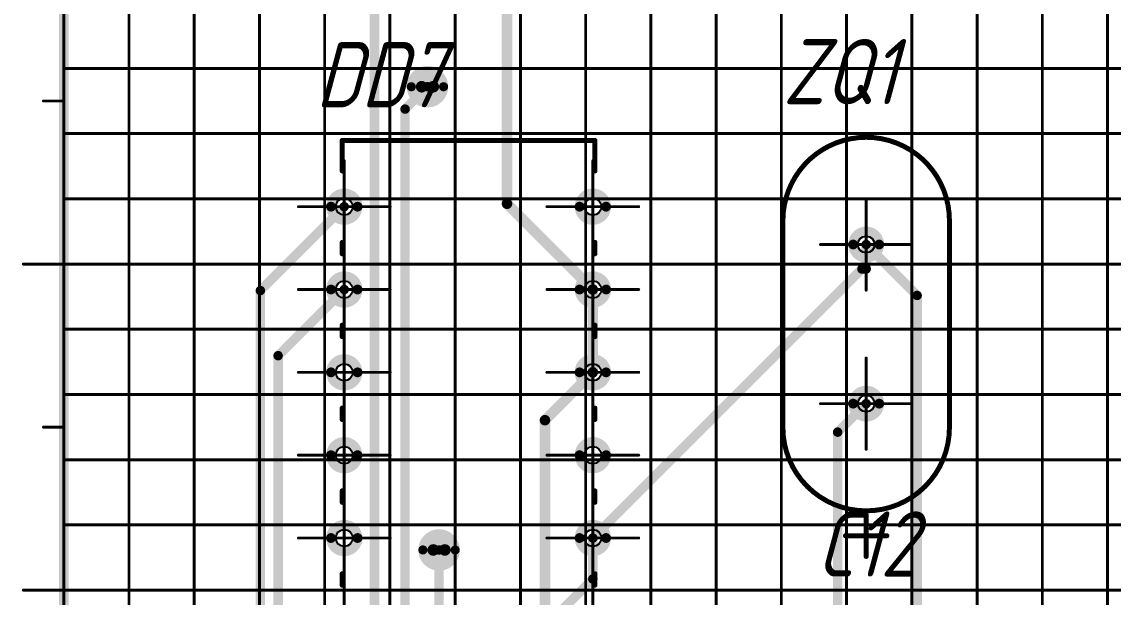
# Model space of a CAD drawing. Header units: millimetres. Extents: x 95 to 923, y 69 to 658.
# Drawn here: x 187.6 to 254.5, y 369.6 to 404.9 of the extents above; entities that cross this region are included whole.
import ezdxf

# ---------------------------------------------------------------- set-up
doc = ezdxf.new("R2010")
doc.units = ezdxf.units.MM
for name, color, linetype in [('Mechanical11', 56, 'Continuous'), ('Mechanical12', 56, 'Continuous'), ('Mechanical7', 56, 'Continuous'), ('Mechanical9', 56, 'Continuous')]:
    doc.layers.add(name, color=color, linetype=linetype)
doc.styles.add('GOST type A', font='', dxfattribs={"height": 0.2})
doc.styles.get('GOST type A').set_extended_font_data('GOST type A', italic=True)

msp = doc.modelspace()

# ---------------------------------------------------------------- linework, layer by layer
at = {"layer": 'Mechanical11', "color": 7}
for p, q in [((206.819, 393.542), (206.859, 393.742)), ((207.342, 393.542), (206.819, 393.542)), ((206.859, 393.742), (206.972, 393.911)), ((206.972, 393.911), (207.142, 394.025)), ((207.142, 394.025), (207.342, 394.065)), ((207.342, 393.542), (207.342, 394.065)), ((207.342, 394.065), (207.542, 394.025)), ((207.342, 394.065), (207.342, 393.542)), ((207.865, 393.542), (207.342, 393.542)), ((207.342, 393.542), (207.865, 393.542)), ((207.342, 393.019), (207.342, 393.542)), ((207.542, 394.025), (207.712, 393.911)), ((207.712, 393.911), (207.825, 393.742)), ((207.825, 393.742), (207.865, 393.542)), ((207.865, 393.542), (207.825, 393.342)), ((222.059, 393.542), (222.099, 393.742)), ((222.582, 393.542), (222.059, 393.542)), ((222.099, 393.742), (222.212, 393.911)), ((222.212, 393.911), (222.382, 394.025)), ((222.382, 394.025), (222.582, 394.065)), ((222.582, 393.542), (222.582, 394.065)), ((222.582, 394.065), (222.782, 394.025)), ((222.582, 394.065), (222.582, 393.542)), ((223.105, 393.542), (222.582, 393.542)), ((222.582, 393.542), (223.105, 393.542)), ((222.582, 393.019), (222.582, 393.542)), ((222.782, 394.025), (222.952, 393.911)), ((222.952, 393.911), (223.065, 393.742)), ((223.065, 393.742), (223.105, 393.542)), ((223.105, 393.542), (223.065, 393.342)), ((207.542, 393.059), (207.342, 393.019)), ((207.712, 393.172), (207.542, 393.059)), ((207.825, 393.342), (207.712, 393.172)), ((222.782, 393.059), (222.582, 393.019)), ((222.952, 393.172), (222.782, 393.059)), ((223.065, 393.342), (222.952, 393.172)), ((238.871, 391.027), (238.832, 391.222)), ((238.832, 391.222), (239.342, 391.222)), ((238.981, 390.861), (238.871, 391.027)), ((239.147, 390.751), (238.981, 390.861)), ((239.342, 391.222), (239.342, 390.712)), ((239.342, 391.222), (239.852, 391.222)), ((239.342, 390.712), (239.342, 391.222)), ((239.702, 390.861), (239.537, 390.751)), ((239.813, 391.027), (239.702, 390.861)), ((239.852, 391.222), (239.813, 391.027)), ((239.342, 390.712), (239.147, 390.751)), ((239.537, 390.751), (239.342, 390.712)), ((206.859, 388.662), (206.972, 388.831)), ((206.972, 388.831), (207.142, 388.945)), ((207.142, 388.945), (207.342, 388.985)), ((207.342, 388.462), (207.342, 388.985)), ((207.342, 388.985), (207.542, 388.945)), ((207.342, 388.985), (207.342, 388.462)), ((207.542, 388.945), (207.712, 388.831)), ((207.712, 388.831), (207.825, 388.662)), ((222.099, 388.662), (222.212, 388.831)), ((222.212, 388.831), (222.382, 388.945)), ((222.382, 388.945), (222.582, 388.985)), ((222.582, 388.462), (222.582, 388.985)), ((222.582, 388.985), (222.782, 388.945)), ((222.582, 388.985), (222.582, 388.462)), ((222.782, 388.945), (222.952, 388.831)), ((222.952, 388.831), (223.065, 388.662)), ((206.819, 388.462), (206.859, 388.662)), ((207.342, 388.462), (206.819, 388.462)), ((207.865, 388.462), (207.342, 388.462)), ((207.342, 388.462), (207.865, 388.462)), ((207.342, 387.939), (207.342, 388.462)), ((207.825, 388.262), (207.712, 388.092)), ((207.825, 388.662), (207.865, 388.462)), ((207.865, 388.462), (207.825, 388.262)), ((222.059, 388.462), (222.099, 388.662)), ((222.582, 388.462), (222.059, 388.462)), ((223.105, 388.462), (222.582, 388.462)), ((222.582, 388.462), (223.105, 388.462)), ((222.582, 387.939), (222.582, 388.462)), ((223.065, 388.262), (222.952, 388.092)), ((223.065, 388.662), (223.105, 388.462)), ((223.105, 388.462), (223.065, 388.262)), ((207.542, 387.979), (207.342, 387.939)), ((207.712, 388.092), (207.542, 387.979)), ((222.782, 387.979), (222.582, 387.939)), ((222.952, 388.092), (222.782, 387.979)), ((206.819, 383.382), (206.859, 383.582)), ((206.859, 383.582), (206.972, 383.751)), ((206.972, 383.751), (207.142, 383.865)), ((207.142, 383.865), (207.342, 383.905)), ((207.342, 383.382), (207.342, 383.905)), ((207.342, 383.905), (207.542, 383.865)), ((207.342, 383.905), (207.342, 383.382)), ((207.542, 383.865), (207.712, 383.751)), ((207.712, 383.751), (207.825, 383.582)), ((207.825, 383.582), (207.865, 383.382)), ((222.059, 383.382), (222.099, 383.582)), ((222.099, 383.582), (222.212, 383.751)), ((222.212, 383.751), (222.382, 383.865)), ((222.382, 383.865), (222.582, 383.905)), ((222.582, 383.382), (222.582, 383.905)), ((222.582, 383.905), (222.782, 383.865)), ((222.582, 383.905), (222.582, 383.382)), ((222.782, 383.865), (222.952, 383.751)), ((222.952, 383.751), (223.065, 383.582)), ((223.065, 383.582), (223.105, 383.382)), ((207.342, 383.382), (206.819, 383.382)), ((207.865, 383.382), (207.342, 383.382)), ((207.342, 383.382), (207.865, 383.382)), ((207.342, 382.859), (207.342, 383.382)), ((207.542, 382.899), (207.342, 382.859)), ((207.712, 383.012), (207.542, 382.899)), ((207.825, 383.182), (207.712, 383.012)), ((207.865, 383.382), (207.825, 383.182)), ((222.582, 383.382), (222.059, 383.382)), ((223.105, 383.382), (222.582, 383.382)), ((222.582, 383.382), (223.105, 383.382)), ((222.582, 382.859), (222.582, 383.382)), ((222.782, 382.899), (222.582, 382.859)), ((222.952, 383.012), (222.782, 382.899)), ((223.065, 383.182), (222.952, 383.012)), ((223.105, 383.382), (223.065, 383.182)), ((238.871, 381.267), (238.832, 381.462)), ((238.832, 381.462), (239.342, 381.462)), ((239.342, 381.462), (239.342, 380.952)), ((239.342, 381.462), (239.852, 381.462)), ((239.342, 380.952), (239.342, 381.462)), ((239.852, 381.462), (239.813, 381.267)), ((238.981, 381.101), (238.871, 381.267)), ((239.147, 380.991), (238.981, 381.101)), ((239.342, 380.952), (239.147, 380.991)), ((239.537, 380.991), (239.342, 380.952)), ((239.702, 381.101), (239.537, 380.991)), ((239.813, 381.267), (239.702, 381.101)), ((206.972, 378.671), (207.142, 378.785)), ((207.142, 378.785), (207.342, 378.825)), ((207.342, 378.302), (207.342, 378.825)), ((207.342, 378.825), (207.542, 378.785)), ((207.342, 378.825), (207.342, 378.302)), ((207.542, 378.785), (207.712, 378.671)), ((222.212, 378.671), (222.382, 378.785)), ((222.382, 378.785), (222.582, 378.825)), ((222.582, 378.302), (222.582, 378.825)), ((222.582, 378.825), (222.782, 378.785)), ((222.582, 378.825), (222.582, 378.302)), ((222.782, 378.785), (222.952, 378.671)), ((206.819, 378.302), (206.859, 378.502)), ((207.342, 378.302), (206.819, 378.302)), ((206.859, 378.502), (206.972, 378.671)), ((207.865, 378.302), (207.342, 378.302)), ((207.342, 378.302), (207.865, 378.302)), ((207.342, 377.779), (207.342, 378.302)), ((207.712, 378.671), (207.825, 378.502)), ((207.825, 378.102), (207.712, 377.932)), ((207.825, 378.502), (207.865, 378.302)), ((207.865, 378.302), (207.825, 378.102)), ((222.059, 378.302), (222.099, 378.502)), ((222.582, 378.302), (222.059, 378.302)), ((222.099, 378.502), (222.212, 378.671)), ((223.105, 378.302), (222.582, 378.302)), ((222.582, 378.302), (223.105, 378.302)), ((222.582, 377.779), (222.582, 378.302)), ((222.952, 378.671), (223.065, 378.502)), ((223.065, 378.102), (222.952, 377.932)), ((223.065, 378.502), (223.105, 378.302)), ((223.105, 378.302), (223.065, 378.102)), ((207.542, 377.819), (207.342, 377.779)), ((207.712, 377.932), (207.542, 377.819)), ((222.782, 377.819), (222.582, 377.779)), ((222.952, 377.932), (222.782, 377.819)), ((206.819, 373.222), (206.859, 373.422)), ((206.859, 373.422), (206.972, 373.591)), ((206.972, 373.591), (207.142, 373.705)), ((207.142, 373.705), (207.342, 373.745)), ((207.342, 373.222), (207.342, 373.745)), ((207.342, 373.745), (207.542, 373.705)), ((207.342, 373.745), (207.342, 373.222)), ((207.542, 373.705), (207.712, 373.591)), ((207.712, 373.591), (207.825, 373.422)), ((207.825, 373.422), (207.865, 373.222)), ((222.059, 373.222), (222.099, 373.422)), ((222.099, 373.422), (222.212, 373.591)), ((222.212, 373.591), (222.382, 373.705)), ((222.382, 373.705), (222.582, 373.745)), ((222.582, 373.222), (222.582, 373.745)), ((222.582, 373.745), (222.782, 373.705)), ((222.582, 373.745), (222.582, 373.222)), ((222.782, 373.705), (222.952, 373.591)), ((222.952, 373.591), (223.065, 373.422)), ((223.065, 373.422), (223.105, 373.222)), ((207.342, 373.222), (206.819, 373.222)), ((207.865, 373.222), (207.342, 373.222)), ((207.342, 373.222), (207.865, 373.222)), ((207.342, 372.699), (207.342, 373.222)), ((207.542, 372.739), (207.342, 372.699)), ((207.712, 372.852), (207.542, 372.739)), ((207.825, 373.022), (207.712, 372.852)), ((207.865, 373.222), (207.825, 373.022)), ((222.582, 373.222), (222.059, 373.222)), ((223.105, 373.222), (222.582, 373.222)), ((222.582, 373.222), (223.105, 373.222)), ((222.582, 372.699), (222.582, 373.222)), ((222.782, 372.739), (222.582, 372.699)), ((222.952, 372.852), (222.782, 372.739)), ((223.065, 373.022), (222.952, 372.852)), ((223.105, 373.222), (223.065, 373.022))]:
    msp.add_line(p, q, dxfattribs=at)
for points, const_width in [([(212.799, 400.898, 1), (212.088, 400.898, 1)], 0.711), ([(211.91, 400.898, 1), (212.265, 400.898, 1)], 0.356), ([(212.621, 400.898, 1), (212.977, 400.898, 1)], 0.356), ([(213.51, 372.489, 1), (212.799, 372.489, 1)], 0.711), ([(212.621, 372.489, 1), (212.977, 372.489, 1)], 0.356), ([(213.332, 372.489, 1), (213.688, 372.489, 1)], 0.356)]:
    msp.add_lwpolyline(points, format="xyb", close=True, dxfattribs=dict(at, const_width=const_width))
at = {"layer": 'Mechanical12', "color": 7}
for p, q in [((206.819, 393.542), (207.342, 393.542)), ((206.859, 393.342), (206.819, 393.542)), ((207.342, 393.542), (207.342, 393.019)), ((222.059, 393.542), (222.582, 393.542)), ((222.099, 393.342), (222.059, 393.542)), ((222.582, 393.542), (222.582, 393.019)), ((206.972, 393.172), (206.859, 393.342)), ((207.142, 393.059), (206.972, 393.172)), ((207.342, 393.019), (207.142, 393.059)), ((222.212, 393.172), (222.099, 393.342)), ((222.382, 393.059), (222.212, 393.172)), ((222.582, 393.019), (222.382, 393.059)), ((238.871, 391.417), (238.981, 391.582)), ((238.981, 391.582), (239.147, 391.693)), ((239.147, 391.693), (239.342, 391.732)), ((239.342, 391.222), (239.342, 391.732)), ((239.342, 391.732), (239.537, 391.693)), ((239.342, 391.732), (239.342, 391.222)), ((239.537, 391.693), (239.702, 391.582)), ((239.702, 391.582), (239.813, 391.417)), ((238.832, 391.222), (238.871, 391.417)), ((239.342, 391.222), (238.832, 391.222)), ((239.852, 391.222), (239.342, 391.222)), ((239.813, 391.417), (239.852, 391.222)), ((206.819, 388.462), (207.342, 388.462)), ((206.859, 388.262), (206.819, 388.462)), ((206.972, 388.092), (206.859, 388.262)), ((207.342, 388.462), (207.342, 387.939)), ((222.059, 388.462), (222.582, 388.462)), ((222.099, 388.262), (222.059, 388.462)), ((222.212, 388.092), (222.099, 388.262)), ((222.582, 388.462), (222.582, 387.939)), ((207.142, 387.979), (206.972, 388.092)), ((207.342, 387.939), (207.142, 387.979)), ((222.382, 387.979), (222.212, 388.092)), ((222.582, 387.939), (222.382, 387.979)), ((206.819, 383.382), (207.342, 383.382)), ((206.859, 383.182), (206.819, 383.382)), ((206.972, 383.012), (206.859, 383.182)), ((207.142, 382.899), (206.972, 383.012)), ((207.342, 382.859), (207.142, 382.899)), ((207.342, 383.382), (207.342, 382.859)), ((222.059, 383.382), (222.582, 383.382)), ((222.099, 383.182), (222.059, 383.382)), ((222.212, 383.012), (222.099, 383.182)), ((222.382, 382.899), (222.212, 383.012)), ((222.582, 382.859), (222.382, 382.899)), ((222.582, 383.382), (222.582, 382.859)), ((238.832, 381.462), (238.871, 381.657)), ((239.342, 381.462), (238.832, 381.462)), ((238.871, 381.657), (238.981, 381.822)), ((238.981, 381.822), (239.147, 381.933)), ((239.147, 381.933), (239.342, 381.972)), ((239.342, 381.462), (239.342, 381.972)), ((239.342, 381.972), (239.537, 381.933)), ((239.342, 381.972), (239.342, 381.462)), ((239.852, 381.462), (239.342, 381.462)), ((239.537, 381.933), (239.702, 381.822)), ((239.702, 381.822), (239.813, 381.657)), ((239.813, 381.657), (239.852, 381.462)), ((206.819, 378.302), (207.342, 378.302)), ((206.859, 378.102), (206.819, 378.302)), ((206.972, 377.932), (206.859, 378.102)), ((207.342, 378.302), (207.342, 377.779)), ((222.059, 378.302), (222.582, 378.302)), ((222.099, 378.102), (222.059, 378.302)), ((222.212, 377.932), (222.099, 378.102)), ((222.582, 378.302), (222.582, 377.779)), ((207.142, 377.819), (206.972, 377.932)), ((207.342, 377.779), (207.142, 377.819)), ((222.382, 377.819), (222.212, 377.932)), ((222.582, 377.779), (222.382, 377.819)), ((206.819, 373.222), (207.342, 373.222)), ((206.859, 373.022), (206.819, 373.222)), ((206.972, 372.852), (206.859, 373.022)), ((207.142, 372.739), (206.972, 372.852)), ((207.342, 372.699), (207.142, 372.739)), ((207.342, 373.222), (207.342, 372.699)), ((222.059, 373.222), (222.582, 373.222)), ((222.099, 373.022), (222.059, 373.222)), ((222.212, 372.852), (222.099, 373.022)), ((222.382, 372.739), (222.212, 372.852)), ((222.582, 372.699), (222.382, 372.739)), ((222.582, 373.222), (222.582, 372.699))]:
    msp.add_line(p, q, dxfattribs=at)
for points, const_width in [([(190.142, 611.222), (190.142, 250.022)], 0.6), ([(190.142, 611.222), (190.142, 250.022)], 0.6), ([(190.142, 611.222), (190.142, 250.022)], 0.6), ([(190.142, 611.222), (190.142, 250.022)], 0.6), ([(209.192, 339.512), (209.192, 433.952)], 0.58), ([(217.32, 393.724), (217.32, 417.205)], 0.646), ([(211.072, 399.526), (212.443, 400.898)], 0.58), ([(211.072, 337.398), (211.072, 399.526)], 0.58), ([(207.215, 397.606), (222.709, 397.606)], 0.305), ([(207.215, 395.728), (207.215, 397.606)], 0.305), ([(222.709, 395.728), (222.709, 397.606)], 0.305), ([(202.198, 388.398), (207.342, 393.542)], 0.58), ([(217.32, 393.724), (222.582, 388.462)], 0.646), ([(234.237, 379.992), (234.237, 392.692)], 0.305), ([(244.447, 379.992), (244.447, 392.692)], 0.305), ([(207.215, 390.648), (207.215, 391.356)], 0.305), ([(222.709, 390.648), (222.709, 391.356)], 0.305), ([(239.342, 389.722), (239.342, 391.222)], 0.58), ([(239.342, 391.222), (242.466, 388.098)], 0.58), ([(222.582, 373.222), (239.082, 389.722)], 0.58), ([(239.082, 389.722), (239.342, 389.722)], 0.58), ([(222.582, 383.382), (222.582, 388.462)], 0.646), ([(202.198, 281.146), (202.198, 388.398)], 0.58), ([(203.286, 384.406), (207.342, 388.462)], 0.58), ([(242.466, 347.476), (242.466, 388.098)], 0.58), ([(207.215, 385.568), (207.215, 386.276)], 0.305), ([(222.709, 385.568), (222.709, 386.276)], 0.305), ([(203.286, 315.818), (203.286, 384.406)], 0.58), ([(219.647, 380.447), (222.582, 383.382)], 0.646), ([(237.595, 379.715), (239.342, 381.462)], 0.58), ([(207.215, 380.488), (207.215, 381.196)], 0.305), ([(219.647, 365.997), (219.647, 380.447)], 0.646), ([(222.709, 380.488), (222.709, 381.196)], 0.305), ([(237.595, 367.222), (237.595, 379.715)], 0.58), ([(207.215, 375.408), (207.215, 376.116)], 0.305), ([(222.709, 375.408), (222.709, 376.116)], 0.305), ([(239.342, 372.092), (239.342, 374.632)], 0.305), ([(222.582, 370.708), (222.582, 373.222)], 0.58), ([(238.072, 373.362), (240.612, 373.362)], 0.305), ([(213.154, 331.687), (213.154, 372.489)], 0.58), ([(207.215, 370.328), (207.215, 371.036)], 0.305), ([(220.768, 368.894), (222.582, 370.708)], 0.58), ([(222.709, 370.328), (222.709, 371.036)], 0.305)]:
    msp.add_lwpolyline(points, dxfattribs=dict(at, const_width=const_width))
for points, const_width in [([(213.434, 400.898, 1), (211.453, 400.898, 1)], 0.559), ([(211.313, 400.898, 1), (211.592, 400.898, 1)], 0.279), ([(212.298, 400.898, 1), (212.588, 400.898, 1)], 0.29), ([(213.294, 400.898, 1), (213.573, 400.898, 1)], 0.279), ([(210.927, 399.526, 1), (211.217, 399.526, 1)], 0.29), ([(210.927, 399.526, 1), (211.217, 399.526, 1)], 0.29), ([(207.139, 397.606, 1), (207.291, 397.606, 1)], 0.152), ([(207.139, 397.606, 1), (207.291, 397.606, 1)], 0.152), ([(222.633, 397.606, 1), (222.785, 397.606, 1)], 0.152), ([(222.633, 397.606, 1), (222.785, 397.606, 1)], 0.152), ([(239.266, 397.797, 1), (239.418, 397.797, 1)], 0.152), ([(239.266, 397.797, 1), (239.418, 397.797, 1)], 0.152), ([(207.139, 395.728, 1), (207.291, 395.728, 1)], 0.152), ([(222.633, 395.728, 1), (222.785, 395.728, 1)], 0.152), ([(208.155, 393.542, 1), (206.529, 393.542, 1)], 0.6), ([(208.155, 393.542, 1), (206.529, 393.542, 1)], 0.6), ([(223.395, 393.542, 1), (221.769, 393.542, 1)], 0.6), ([(223.395, 393.542, 1), (221.769, 393.542, 1)], 0.6), ([(206.379, 393.542, 1), (206.679, 393.542, 1)], 0.3), ([(206.379, 393.542, 1), (206.679, 393.542, 1)], 0.3), ([(207.197, 393.542, 1), (207.487, 393.542, 1)], 0.29), ([(208.005, 393.542, 1), (208.305, 393.542, 1)], 0.3), ([(208.005, 393.542, 1), (208.305, 393.542, 1)], 0.3), ([(217.158, 393.724, 1), (217.481, 393.724, 1)], 0.323), ([(217.158, 393.724, 1), (217.481, 393.724, 1)], 0.323), ([(221.619, 393.542, 1), (221.919, 393.542, 1)], 0.3), ([(221.619, 393.542, 1), (221.919, 393.542, 1)], 0.3), ([(223.245, 393.542, 1), (223.545, 393.542, 1)], 0.3), ([(223.245, 393.542, 1), (223.545, 393.542, 1)], 0.3), ([(234.16, 392.692, 1), (234.313, 392.692, 1)], 0.152), ([(234.16, 392.692, 1), (234.313, 392.692, 1)], 0.152), ([(244.371, 392.692, 1), (244.524, 392.692, 1)], 0.152), ([(244.371, 392.692, 1), (244.524, 392.692, 1)], 0.152), ([(240.142, 391.222, 1), (238.542, 391.222, 1)], 0.6), ([(240.142, 391.222, 1), (238.542, 391.222, 1)], 0.6), ([(207.139, 391.356, 1), (207.291, 391.356, 1)], 0.152), ([(222.633, 391.356, 1), (222.785, 391.356, 1)], 0.152), ([(238.392, 391.222, 1), (238.692, 391.222, 1)], 0.3), ([(238.392, 391.222, 1), (238.692, 391.222, 1)], 0.3), ([(239.197, 391.222, 1), (239.487, 391.222, 1)], 0.29), ([(239.197, 391.222, 1), (239.487, 391.222, 1)], 0.29), ([(239.992, 391.222, 1), (240.292, 391.222, 1)], 0.3), ([(239.992, 391.222, 1), (240.292, 391.222, 1)], 0.3), ([(207.139, 390.648, 1), (207.291, 390.648, 1)], 0.152), ([(222.633, 390.648, 1), (222.785, 390.648, 1)], 0.152), ([(208.155, 388.462, 1), (206.529, 388.462, 1)], 0.6), ([(208.155, 388.462, 1), (206.529, 388.462, 1)], 0.6), ([(223.395, 388.462, 1), (221.769, 388.462, 1)], 0.6), ([(223.395, 388.462, 1), (221.769, 388.462, 1)], 0.6), ([(238.937, 389.722, 1), (239.227, 389.722, 1)], 0.29), ([(238.937, 389.722, 1), (239.227, 389.722, 1)], 0.29), ([(239.197, 389.722, 1), (239.487, 389.722, 1)], 0.29), ([(239.197, 389.722, 1), (239.487, 389.722, 1)], 0.29), ([(222.42, 388.462, 1), (222.743, 388.462, 1)], 0.323), ([(222.42, 388.462, 1), (222.743, 388.462, 1)], 0.323), ([(202.053, 388.398, 1), (202.343, 388.398, 1)], 0.29), ([(202.053, 388.398, 1), (202.343, 388.398, 1)], 0.29), ([(206.379, 388.462, 1), (206.679, 388.462, 1)], 0.3), ([(206.379, 388.462, 1), (206.679, 388.462, 1)], 0.3), ([(207.197, 388.462, 1), (207.487, 388.462, 1)], 0.29), ([(208.005, 388.462, 1), (208.305, 388.462, 1)], 0.3), ([(208.005, 388.462, 1), (208.305, 388.462, 1)], 0.3), ([(221.619, 388.462, 1), (221.919, 388.462, 1)], 0.3), ([(221.619, 388.462, 1), (221.919, 388.462, 1)], 0.3), ([(223.245, 388.462, 1), (223.545, 388.462, 1)], 0.3), ([(223.245, 388.462, 1), (223.545, 388.462, 1)], 0.3), ([(242.321, 388.098, 1), (242.611, 388.098, 1)], 0.29), ([(242.321, 388.098, 1), (242.611, 388.098, 1)], 0.29), ([(207.139, 386.276, 1), (207.291, 386.276, 1)], 0.152), ([(222.633, 386.276, 1), (222.785, 386.276, 1)], 0.152), ([(207.139, 385.568, 1), (207.291, 385.568, 1)], 0.152), ([(222.633, 385.568, 1), (222.785, 385.568, 1)], 0.152), ([(203.141, 384.406, 1), (203.431, 384.406, 1)], 0.29), ([(203.141, 384.406, 1), (203.431, 384.406, 1)], 0.29), ([(208.155, 383.382, 1), (206.529, 383.382, 1)], 0.6), ([(208.155, 383.382, 1), (206.529, 383.382, 1)], 0.6), ([(223.395, 383.382, 1), (221.769, 383.382, 1)], 0.6), ([(223.395, 383.382, 1), (221.769, 383.382, 1)], 0.6), ([(206.379, 383.382, 1), (206.679, 383.382, 1)], 0.3), ([(206.379, 383.382, 1), (206.679, 383.382, 1)], 0.3), ([(208.005, 383.382, 1), (208.305, 383.382, 1)], 0.3), ([(208.005, 383.382, 1), (208.305, 383.382, 1)], 0.3), ([(221.619, 383.382, 1), (221.919, 383.382, 1)], 0.3), ([(221.619, 383.382, 1), (221.919, 383.382, 1)], 0.3), ([(222.42, 383.382, 1), (222.743, 383.382, 1)], 0.323), ([(222.42, 383.382, 1), (222.743, 383.382, 1)], 0.323), ([(223.245, 383.382, 1), (223.545, 383.382, 1)], 0.3), ([(223.245, 383.382, 1), (223.545, 383.382, 1)], 0.3), ([(240.142, 381.462, 1), (238.542, 381.462, 1)], 0.6), ([(240.142, 381.462, 1), (238.542, 381.462, 1)], 0.6), ([(238.392, 381.462, 1), (238.692, 381.462, 1)], 0.3), ([(238.392, 381.462, 1), (238.692, 381.462, 1)], 0.3), ([(239.197, 381.462, 1), (239.487, 381.462, 1)], 0.29), ([(239.992, 381.462, 1), (240.292, 381.462, 1)], 0.3), ([(239.992, 381.462, 1), (240.292, 381.462, 1)], 0.3), ([(207.139, 381.196, 1), (207.291, 381.196, 1)], 0.152), ([(219.485, 380.447, 1), (219.808, 380.447, 1)], 0.323), ([(219.485, 380.447, 1), (219.808, 380.447, 1)], 0.323), ([(222.633, 381.196, 1), (222.785, 381.196, 1)], 0.152), ([(207.139, 380.488, 1), (207.291, 380.488, 1)], 0.152), ([(222.633, 380.488, 1), (222.785, 380.488, 1)], 0.152), ([(234.16, 379.992, 1), (234.313, 379.992, 1)], 0.152), ([(234.16, 379.992, 1), (234.313, 379.992, 1)], 0.152), ([(244.371, 379.992, 1), (244.524, 379.992, 1)], 0.152), ([(244.371, 379.992, 1), (244.524, 379.992, 1)], 0.152), ([(208.155, 378.302, 1), (206.529, 378.302, 1)], 0.6), ([(208.155, 378.302, 1), (206.529, 378.302, 1)], 0.6), ([(223.395, 378.302, 1), (221.769, 378.302, 1)], 0.6), ([(223.395, 378.302, 1), (221.769, 378.302, 1)], 0.6), ([(237.45, 379.715, 1), (237.74, 379.715, 1)], 0.29), ([(237.45, 379.715, 1), (237.74, 379.715, 1)], 0.29), ([(206.379, 378.302, 1), (206.679, 378.302, 1)], 0.3), ([(206.379, 378.302, 1), (206.679, 378.302, 1)], 0.3), ([(208.005, 378.302, 1), (208.305, 378.302, 1)], 0.3), ([(208.005, 378.302, 1), (208.305, 378.302, 1)], 0.3), ([(221.619, 378.302, 1), (221.919, 378.302, 1)], 0.3), ([(221.619, 378.302, 1), (221.919, 378.302, 1)], 0.3), ([(223.245, 378.302, 1), (223.545, 378.302, 1)], 0.3), ([(223.245, 378.302, 1), (223.545, 378.302, 1)], 0.3), ([(207.139, 376.116, 1), (207.291, 376.116, 1)], 0.152), ([(222.633, 376.116, 1), (222.785, 376.116, 1)], 0.152), ([(207.139, 375.408, 1), (207.291, 375.408, 1)], 0.152), ([(222.633, 375.408, 1), (222.785, 375.408, 1)], 0.152), ([(239.266, 374.632, 1), (239.418, 374.632, 1)], 0.152), ([(208.155, 373.222, 1), (206.529, 373.222, 1)], 0.6), ([(208.155, 373.222, 1), (206.529, 373.222, 1)], 0.6), ([(223.395, 373.222, 1), (221.769, 373.222, 1)], 0.6), ([(223.395, 373.222, 1), (221.769, 373.222, 1)], 0.6), ([(206.379, 373.222, 1), (206.679, 373.222, 1)], 0.3), ([(206.379, 373.222, 1), (206.679, 373.222, 1)], 0.3), ([(208.005, 373.222, 1), (208.305, 373.222, 1)], 0.3), ([(208.005, 373.222, 1), (208.305, 373.222, 1)], 0.3), ([(214.145, 372.489, 1), (212.164, 372.489, 1)], 0.559), ([(221.619, 373.222, 1), (221.919, 373.222, 1)], 0.3), ([(221.619, 373.222, 1), (221.919, 373.222, 1)], 0.3), ([(222.437, 373.222, 1), (222.727, 373.222, 1)], 0.29), ([(222.437, 373.222, 1), (222.727, 373.222, 1)], 0.29), ([(223.245, 373.222, 1), (223.545, 373.222, 1)], 0.3), ([(223.245, 373.222, 1), (223.545, 373.222, 1)], 0.3), ([(237.996, 373.362, 1), (238.148, 373.362, 1)], 0.152), ([(240.536, 373.362, 1), (240.688, 373.362, 1)], 0.152), ([(212.024, 372.489, 1), (212.303, 372.489, 1)], 0.279), ([(213.009, 372.489, 1), (213.299, 372.489, 1)], 0.29), ([(214.005, 372.489, 1), (214.285, 372.489, 1)], 0.279), ([(239.266, 372.092, 1), (239.418, 372.092, 1)], 0.152), ([(207.139, 371.036, 1), (207.291, 371.036, 1)], 0.152), ([(222.437, 370.708, 1), (222.727, 370.708, 1)], 0.29), ([(222.437, 370.708, 1), (222.727, 370.708, 1)], 0.29), ([(222.633, 371.036, 1), (222.785, 371.036, 1)], 0.152), ([(207.139, 370.328, 1), (207.291, 370.328, 1)], 0.152), ([(222.633, 370.328, 1), (222.785, 370.328, 1)], 0.152)]:
    msp.add_lwpolyline(points, format="xyb", close=True, dxfattribs=dict(at, const_width=const_width))
at = {"layer": 'Mechanical12', "color": 7, "const_width": 0.305}
for points in [[(234.237, 392.692, -0.414214), (239.342, 397.797)], [(239.342, 397.797, -0.414214), (244.447, 392.692)], [(244.447, 379.992, -1), (234.237, 379.992)]]:
    msp.add_lwpolyline(points, format="xyb", dxfattribs=at)
at = {"layer": 'Mechanical7', "color": 7, "const_width": 0.18}
for points in [[(207.342, 390.729), (207.342, 396.355)], [(207.342, 391.029), (207.342, 396.055)], [(222.582, 390.729), (222.582, 396.355)], [(222.582, 391.029), (222.582, 396.055)], [(204.529, 393.542), (210.155, 393.542)], [(204.829, 393.542), (209.855, 393.542)], [(219.769, 393.542), (225.395, 393.542)], [(220.069, 393.542), (225.095, 393.542)], [(239.342, 388.422), (239.342, 394.022)], [(239.342, 388.722), (239.342, 393.722)], [(207.342, 385.649), (207.342, 391.275)], [(207.342, 385.949), (207.342, 390.975)], [(222.582, 385.649), (222.582, 391.275)], [(222.582, 385.949), (222.582, 390.975)], [(236.542, 391.222), (242.142, 391.222)], [(236.842, 391.222), (241.842, 391.222)], [(204.529, 388.462), (210.155, 388.462)], [(204.829, 388.462), (209.855, 388.462)], [(219.769, 388.462), (225.395, 388.462)], [(220.069, 388.462), (225.095, 388.462)], [(207.342, 380.569), (207.342, 386.195)], [(222.582, 380.569), (222.582, 386.195)], [(207.342, 380.869), (207.342, 385.895)], [(222.582, 380.869), (222.582, 385.895)], [(239.342, 378.662), (239.342, 384.262)], [(204.529, 383.382), (210.155, 383.382)], [(204.829, 383.382), (209.855, 383.382)], [(219.769, 383.382), (225.395, 383.382)], [(220.069, 383.382), (225.095, 383.382)], [(239.342, 378.962), (239.342, 383.962)], [(236.542, 381.462), (242.142, 381.462)], [(236.842, 381.462), (241.842, 381.462)], [(207.342, 375.489), (207.342, 381.115)], [(207.342, 375.789), (207.342, 380.815)], [(222.582, 375.489), (222.582, 381.115)], [(222.582, 375.789), (222.582, 380.815)], [(204.529, 378.302), (210.155, 378.302)], [(204.829, 378.302), (209.855, 378.302)], [(219.769, 378.302), (225.395, 378.302)], [(220.069, 378.302), (225.095, 378.302)], [(207.342, 370.409), (207.342, 376.035)], [(222.582, 370.409), (222.582, 376.035)], [(207.342, 370.709), (207.342, 375.735)], [(222.582, 370.709), (222.582, 375.735)], [(204.529, 373.222), (210.155, 373.222)], [(204.829, 373.222), (209.855, 373.222)], [(219.769, 373.222), (225.395, 373.222)], [(220.069, 373.222), (225.095, 373.222)], [(207.342, 365.329), (207.342, 370.955)], [(207.342, 365.629), (207.342, 370.655)], [(222.582, 365.329), (222.582, 370.955)], [(222.582, 365.629), (222.582, 370.655)]]:
    msp.add_lwpolyline(points, dxfattribs=at)
at = {"layer": 'Mechanical7', "color": 7, "const_width": 0.09}
for points in [[(207.297, 396.355, 1), (207.387, 396.355, 1)], [(207.297, 396.055, 1), (207.387, 396.055, 1)], [(222.537, 396.355, 1), (222.627, 396.355, 1)], [(222.537, 396.055, 1), (222.627, 396.055, 1)], [(204.484, 393.542, 1), (204.574, 393.542, 1)], [(204.784, 393.542, 1), (204.874, 393.542, 1)], [(209.81, 393.542, 1), (209.9, 393.542, 1)], [(210.11, 393.542, 1), (210.2, 393.542, 1)], [(219.724, 393.542, 1), (219.814, 393.542, 1)], [(220.024, 393.542, 1), (220.114, 393.542, 1)], [(225.05, 393.542, 1), (225.14, 393.542, 1)], [(225.35, 393.542, 1), (225.44, 393.542, 1)], [(239.297, 394.022, 1), (239.387, 394.022, 1)], [(239.297, 393.722, 1), (239.387, 393.722, 1)], [(207.297, 391.275, 1), (207.387, 391.275, 1)], [(207.297, 391.029, 1), (207.387, 391.029, 1)], [(207.297, 390.975, 1), (207.387, 390.975, 1)], [(207.297, 390.729, 1), (207.387, 390.729, 1)], [(222.537, 391.275, 1), (222.627, 391.275, 1)], [(222.537, 391.029, 1), (222.627, 391.029, 1)], [(222.537, 390.975, 1), (222.627, 390.975, 1)], [(222.537, 390.729, 1), (222.627, 390.729, 1)], [(236.497, 391.222, 1), (236.587, 391.222, 1)], [(236.797, 391.222, 1), (236.887, 391.222, 1)], [(241.797, 391.222, 1), (241.887, 391.222, 1)], [(242.097, 391.222, 1), (242.187, 391.222, 1)], [(239.297, 388.722, 1), (239.387, 388.722, 1)], [(204.484, 388.462, 1), (204.574, 388.462, 1)], [(204.784, 388.462, 1), (204.874, 388.462, 1)], [(209.81, 388.462, 1), (209.9, 388.462, 1)], [(210.11, 388.462, 1), (210.2, 388.462, 1)], [(219.724, 388.462, 1), (219.814, 388.462, 1)], [(220.024, 388.462, 1), (220.114, 388.462, 1)], [(225.05, 388.462, 1), (225.14, 388.462, 1)], [(225.35, 388.462, 1), (225.44, 388.462, 1)], [(239.297, 388.422, 1), (239.387, 388.422, 1)], [(207.297, 386.195, 1), (207.387, 386.195, 1)], [(222.537, 386.195, 1), (222.627, 386.195, 1)], [(207.297, 385.949, 1), (207.387, 385.949, 1)], [(207.297, 385.895, 1), (207.387, 385.895, 1)], [(207.297, 385.649, 1), (207.387, 385.649, 1)], [(222.537, 385.949, 1), (222.627, 385.949, 1)], [(222.537, 385.895, 1), (222.627, 385.895, 1)], [(222.537, 385.649, 1), (222.627, 385.649, 1)], [(239.297, 384.262, 1), (239.387, 384.262, 1)], [(204.484, 383.382, 1), (204.574, 383.382, 1)], [(204.784, 383.382, 1), (204.874, 383.382, 1)], [(209.81, 383.382, 1), (209.9, 383.382, 1)], [(210.11, 383.382, 1), (210.2, 383.382, 1)], [(219.724, 383.382, 1), (219.814, 383.382, 1)], [(220.024, 383.382, 1), (220.114, 383.382, 1)], [(225.05, 383.382, 1), (225.14, 383.382, 1)], [(225.35, 383.382, 1), (225.44, 383.382, 1)], [(239.297, 383.962, 1), (239.387, 383.962, 1)], [(236.497, 381.462, 1), (236.587, 381.462, 1)], [(236.797, 381.462, 1), (236.887, 381.462, 1)], [(241.797, 381.462, 1), (241.887, 381.462, 1)], [(242.097, 381.462, 1), (242.187, 381.462, 1)], [(207.297, 381.115, 1), (207.387, 381.115, 1)], [(207.297, 380.869, 1), (207.387, 380.869, 1)], [(207.297, 380.815, 1), (207.387, 380.815, 1)], [(222.537, 381.115, 1), (222.627, 381.115, 1)], [(222.537, 380.869, 1), (222.627, 380.869, 1)], [(222.537, 380.815, 1), (222.627, 380.815, 1)], [(207.297, 380.569, 1), (207.387, 380.569, 1)], [(222.537, 380.569, 1), (222.627, 380.569, 1)], [(239.297, 378.962, 1), (239.387, 378.962, 1)], [(239.297, 378.662, 1), (239.387, 378.662, 1)], [(204.484, 378.302, 1), (204.574, 378.302, 1)], [(204.784, 378.302, 1), (204.874, 378.302, 1)], [(209.81, 378.302, 1), (209.9, 378.302, 1)], [(210.11, 378.302, 1), (210.2, 378.302, 1)], [(219.724, 378.302, 1), (219.814, 378.302, 1)], [(220.024, 378.302, 1), (220.114, 378.302, 1)], [(225.05, 378.302, 1), (225.14, 378.302, 1)], [(225.35, 378.302, 1), (225.44, 378.302, 1)], [(207.297, 376.035, 1), (207.387, 376.035, 1)], [(222.537, 376.035, 1), (222.627, 376.035, 1)], [(207.297, 375.789, 1), (207.387, 375.789, 1)], [(207.297, 375.735, 1), (207.387, 375.735, 1)], [(207.297, 375.489, 1), (207.387, 375.489, 1)], [(222.537, 375.789, 1), (222.627, 375.789, 1)], [(222.537, 375.735, 1), (222.627, 375.735, 1)], [(222.537, 375.489, 1), (222.627, 375.489, 1)], [(204.484, 373.222, 1), (204.574, 373.222, 1)], [(204.784, 373.222, 1), (204.874, 373.222, 1)], [(209.81, 373.222, 1), (209.9, 373.222, 1)], [(210.11, 373.222, 1), (210.2, 373.222, 1)], [(219.724, 373.222, 1), (219.814, 373.222, 1)], [(220.024, 373.222, 1), (220.114, 373.222, 1)], [(225.05, 373.222, 1), (225.14, 373.222, 1)], [(225.35, 373.222, 1), (225.44, 373.222, 1)], [(207.297, 370.955, 1), (207.387, 370.955, 1)], [(207.297, 370.709, 1), (207.387, 370.709, 1)], [(207.297, 370.655, 1), (207.387, 370.655, 1)], [(222.537, 370.955, 1), (222.627, 370.955, 1)], [(222.537, 370.709, 1), (222.627, 370.709, 1)], [(222.537, 370.655, 1), (222.627, 370.655, 1)], [(207.297, 370.409, 1), (207.387, 370.409, 1)], [(222.537, 370.409, 1), (222.627, 370.409, 1)]]:
    msp.add_lwpolyline(points, format="xyb", close=True, dxfattribs=at)
at = {"layer": 'Mechanical9', "color": 7, "const_width": 0.18}
for points in [[(190.142, 250.022), (190.142, 611.222)], [(194.142, 250.022), (194.142, 611.222)], [(198.142, 250.022), (198.142, 611.222)], [(202.142, 250.022), (202.142, 611.222)], [(206.142, 250.022), (206.142, 611.222)], [(210.142, 250.022), (210.142, 611.222)], [(214.142, 250.022), (214.142, 611.222)], [(218.142, 250.022), (218.142, 611.222)], [(222.142, 250.022), (222.142, 611.222)], [(226.142, 250.022), (226.142, 611.222)], [(230.142, 250.022), (230.142, 611.222)], [(234.142, 250.022), (234.142, 611.222)], [(238.142, 250.022), (238.142, 611.222)], [(242.142, 250.022), (242.142, 611.222)], [(246.142, 250.022), (246.142, 611.222)], [(250.142, 250.022), (250.142, 611.222)], [(254.142, 250.022), (254.142, 611.222)], [(190.142, 402.022), (432.342, 402.022)], [(188.902, 400.022), (190.142, 400.022)], [(190.142, 398.022), (432.342, 398.022)], [(190.142, 394.022), (432.342, 394.022)], [(187.662, 390.022), (190.142, 390.022)], [(188.902, 390.022), (190.142, 390.022)], [(190.142, 390.022), (432.342, 390.022)], [(190.142, 386.022), (432.342, 386.022)], [(190.142, 382.022), (432.342, 382.022)], [(188.902, 380.022), (190.142, 380.022)], [(190.142, 378.022), (432.342, 378.022)], [(190.142, 374.022), (432.342, 374.022)], [(187.662, 370.022), (190.142, 370.022)], [(188.902, 370.022), (190.142, 370.022)], [(190.142, 370.022), (432.342, 370.022)]]:
    msp.add_lwpolyline(points, dxfattribs=at)
at = {"layer": 'Mechanical9', "color": 7, "const_width": 0.09}
for points in [[(190.097, 402.022, 1), (190.187, 402.022, 1)], [(188.857, 400.022, 1), (188.947, 400.022, 1)], [(190.097, 400.022, 1), (190.187, 400.022, 1)], [(190.097, 398.022, 1), (190.187, 398.022, 1)], [(190.097, 394.022, 1), (190.187, 394.022, 1)], [(187.617, 390.022, 1), (187.707, 390.022, 1)], [(188.857, 390.022, 1), (188.947, 390.022, 1)], [(190.097, 390.022, 1), (190.187, 390.022, 1)], [(190.097, 390.022, 1), (190.187, 390.022, 1)], [(190.097, 390.022, 1), (190.187, 390.022, 1)], [(190.097, 386.022, 1), (190.187, 386.022, 1)], [(190.097, 382.022, 1), (190.187, 382.022, 1)], [(188.857, 380.022, 1), (188.947, 380.022, 1)], [(190.097, 380.022, 1), (190.187, 380.022, 1)], [(190.097, 378.022, 1), (190.187, 378.022, 1)], [(190.097, 374.022, 1), (190.187, 374.022, 1)], [(187.617, 370.022, 1), (187.707, 370.022, 1)], [(188.857, 370.022, 1), (188.947, 370.022, 1)], [(190.097, 370.022, 1), (190.187, 370.022, 1)], [(190.097, 370.022, 1), (190.187, 370.022, 1)], [(190.097, 370.022, 1), (190.187, 370.022, 1)]]:
    msp.add_lwpolyline(points, format="xyb", close=True, dxfattribs=at)

# ---------------------------------------------------------------- texts
at = {"layer": 'Mechanical7', "color": 7, "style": 'GOST type A'}
for s, p in [('DD7', (205.58, 399.639)), ('ZQ1', (234.237, 399.826)), ('C12', (236.269, 370.854))]:
    msp.add_text(s, height=4, dxfattribs=at).set_placement(p)

doc.saveas('drawing.dxf')
